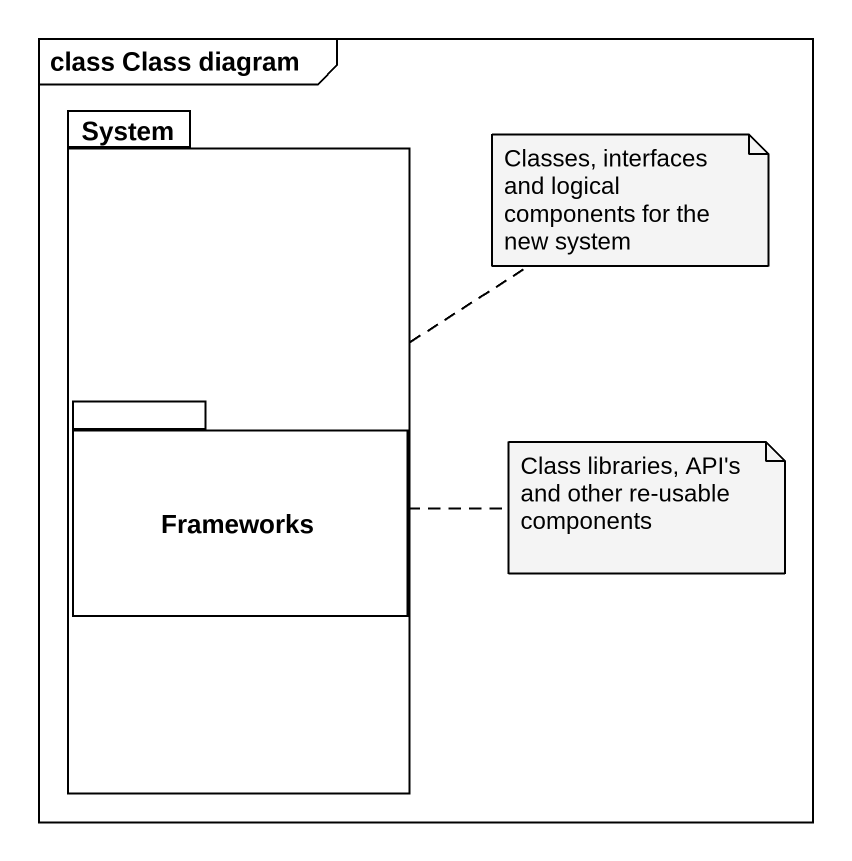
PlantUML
@startuml
mainframe class Class diagram
package System {
  package Frameworks {
  }
}
note top of System : Classes, interfaces and logical components for the new system
note right of Frameworks : Class libraries, API's and other re-usable components
@enduml
